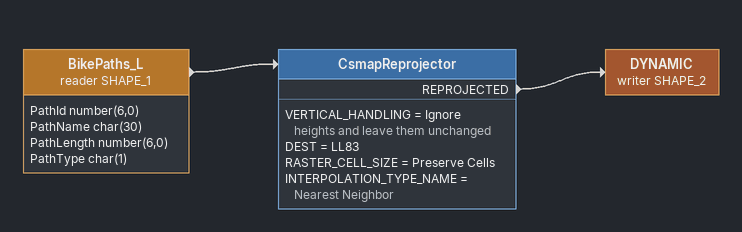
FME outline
BikePaths_L (reader SHAPE_1)
    attributes: PathId number(6,0), PathName char(30), PathLength number(6,0), PathType char(1)
    -> CsmapReprojector
CsmapReprojector
    VERTICAL_HANDLING = Ignore heights and leave them unchanged
    DEST = LL83
    RASTER_CELL_SIZE = Preserve Cells
    INTERPOLATION_TYPE_NAME = Nearest Neighbor
    REPROJECTED -> DYNAMIC (writer SHAPE_2)
DYNAMIC (writer SHAPE_2)
